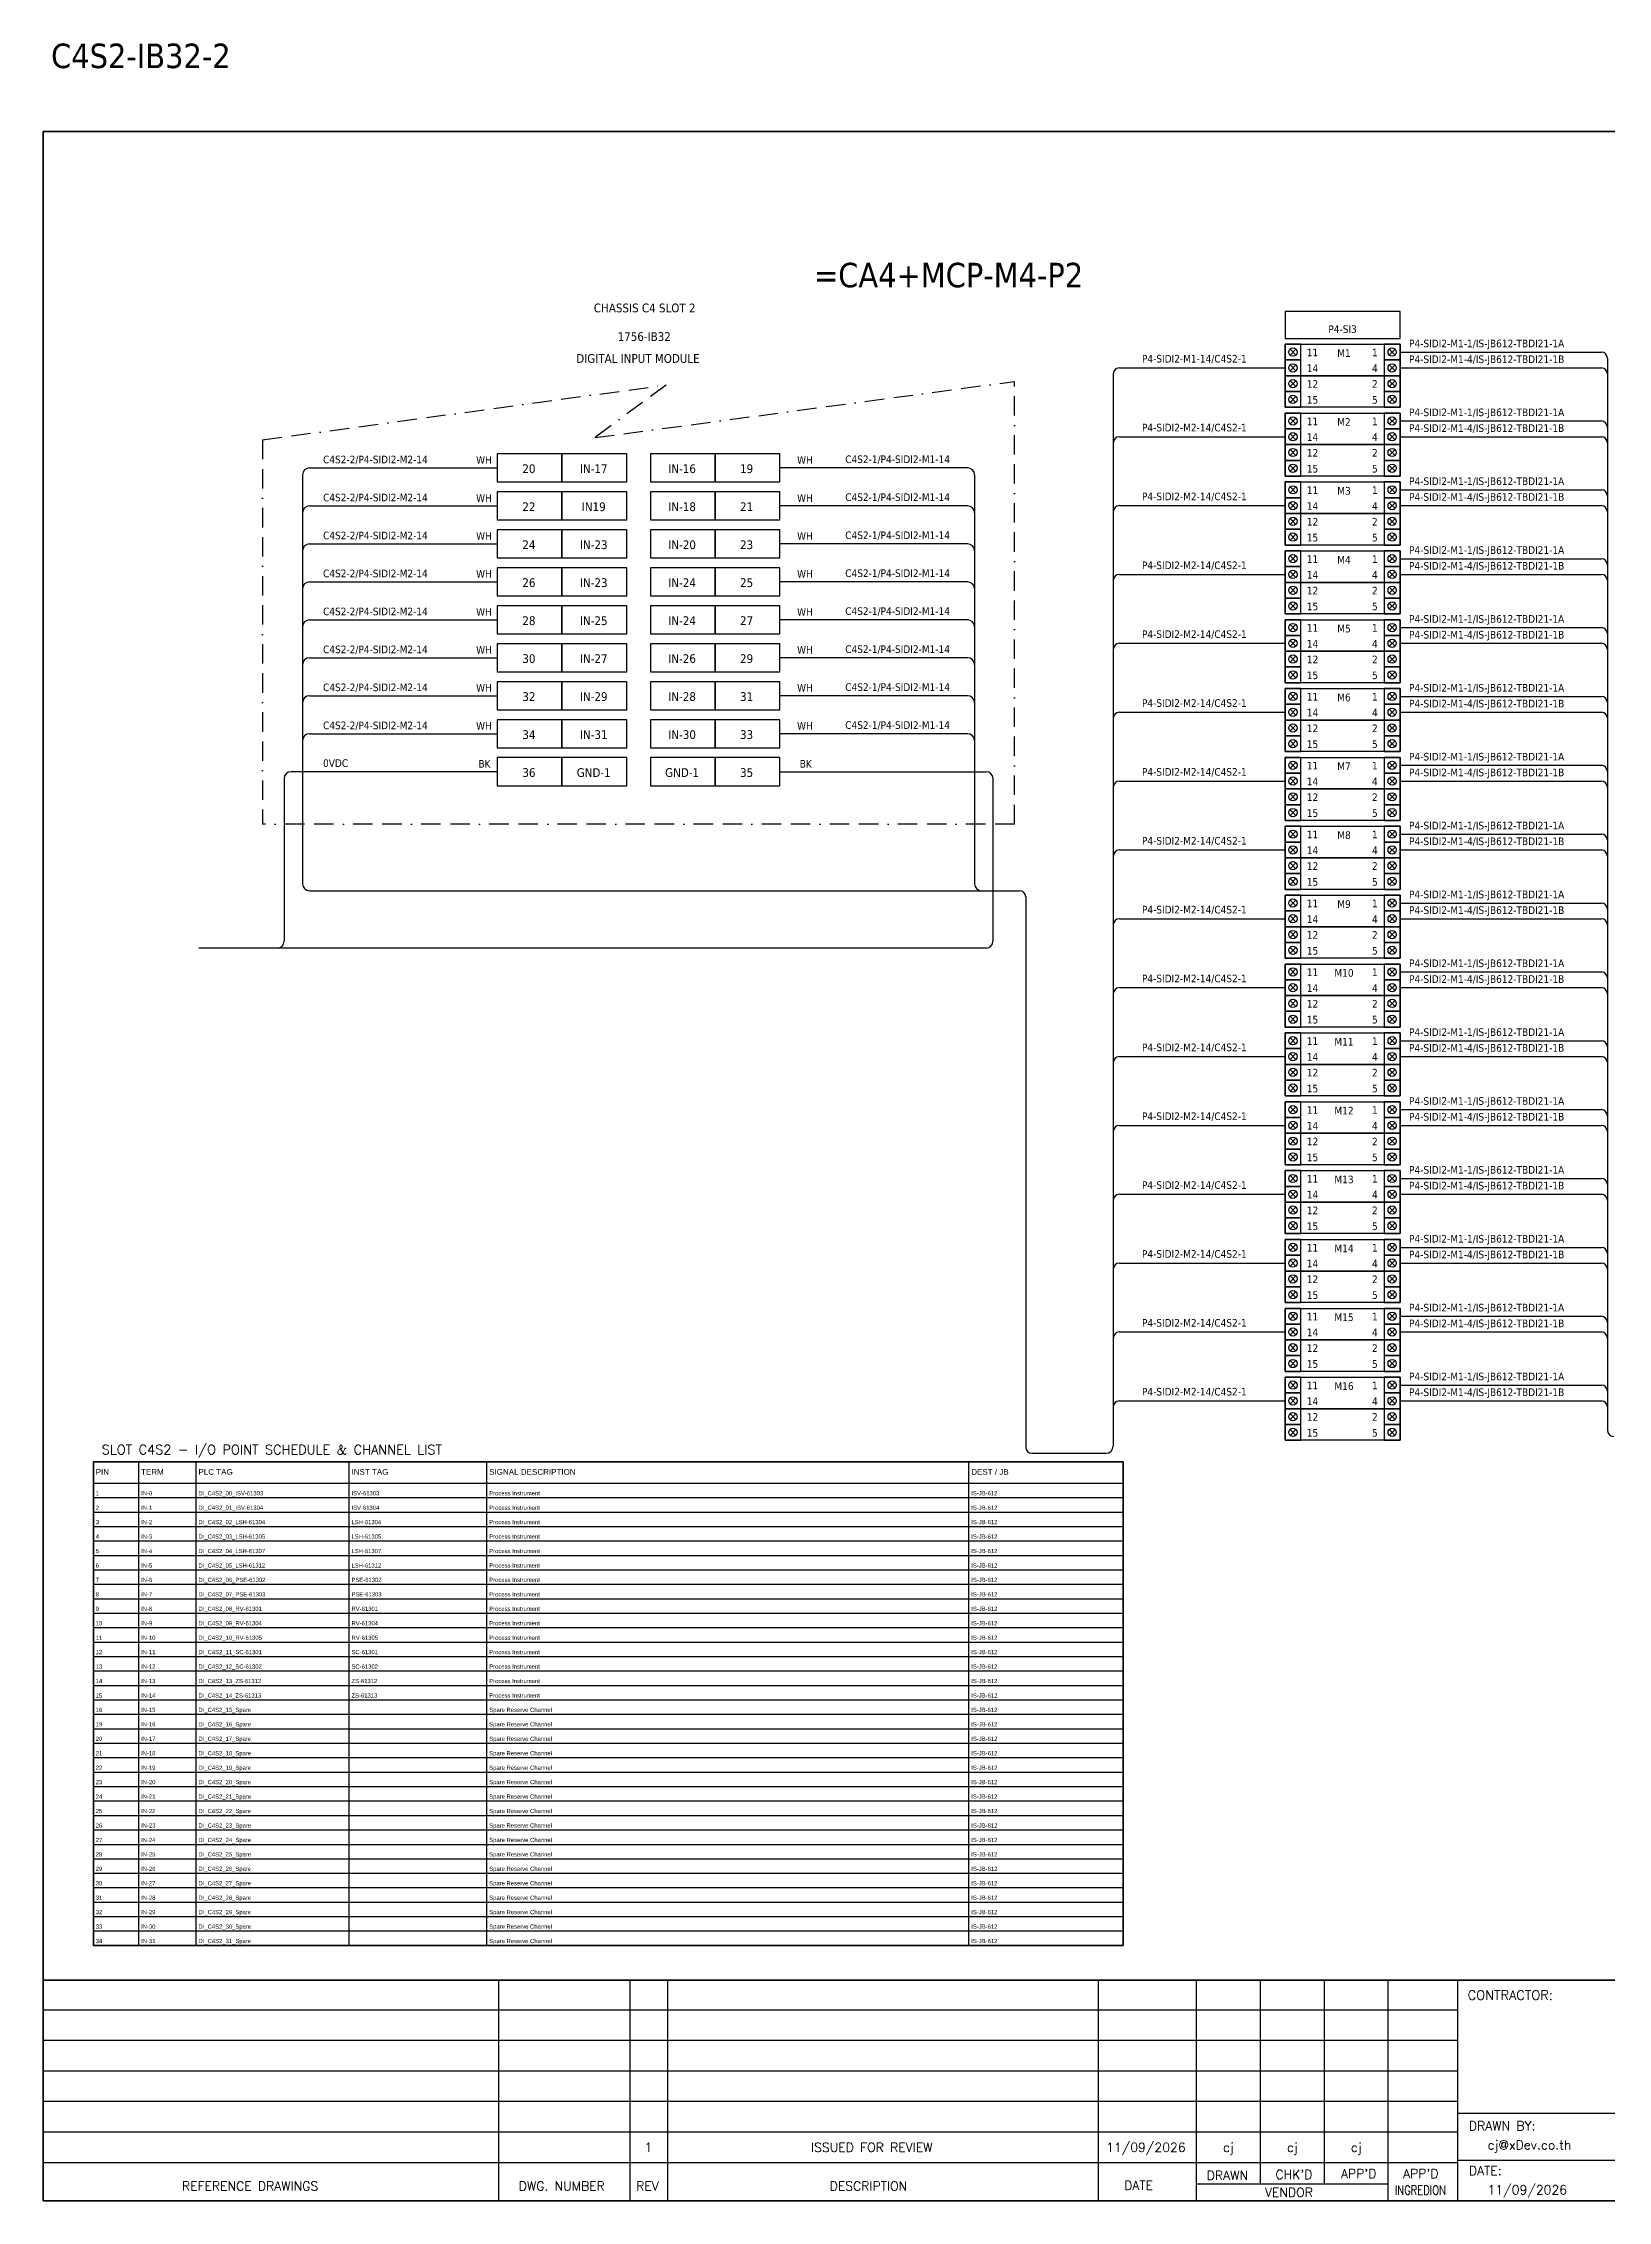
# Model space of a CAD drawing. Header units: millimetres. Extents: x 0 to 66793, y 0 to 2820.
# Drawn here: x 16773 to 18818, y 0 to 2820 of the extents above; entities that cross this region are included whole.
import ezdxf
from ezdxf.enums import TextEntityAlignment as Align

# ---------------------------------------------------------------- set-up
doc = ezdxf.new("R2010")
doc.units = ezdxf.units.MM
doc.linetypes.add('BORDERX2', pattern=[88.9, 25.4, -12.7, 25.4, -12.7, 0, -12.7])
for name, color, linetype in [('GT_1', 9, 'Continuous'), ('HELPPOINT', 7, 'Continuous'), ('MEMBER', 7, 'Continuous'), ('x01001-FrameArea', 2, 'BORDERX2')]:
    doc.layers.add(name, color=color, linetype=linetype)
for name, color, linetype, lineweight in [('IE-EQUIP', 253, 'Continuous', 25), ('IE-WIRE', 7, 'Continuous', 25), ('power', 7, 'Continuous', 25)]:
    doc.layers.add(name, color=color, linetype=linetype, lineweight=lineweight)
doc.styles.add('ROMANS', font='romans.shx', dxfattribs={"width": 0.85, "height": 25})
doc.styles.get("Standard").update_dxf_attribs({"font": 'arial.ttf'})
doc.styles.add('Tahoma', font='')
doc.styles.get('Tahoma').set_extended_font_data('Tahoma')

# ---------------------------------------------------------------- blocks, each defined once
blk = doc.blocks.new('IS_HiC2821-11')
at = {"color": 1, "ltscale": 25.4}
for p, q in [((14.1, -6.5), (6.5, -14.1)), ((6.5, -6.5), (14.1, -14.1)), ((14.1, -27.1), (6.5, -34.8)), ((6.5, -27.1), (14.1, -34.8)), ((136.2, -6.5), (143.9, -14.1)), ((143.9, -6.5), (136.2, -14.1)), ((136.2, -27.1), (143.9, -34.8)), ((143.9, -27.1), (136.2, -34.8)), ((14.1, -47.7), (6.5, -55.4)), ((6.5, -47.7), (14.1, -55.4)), ((136.2, -47.7), (143.9, -55.4)), ((143.9, -47.7), (136.2, -55.4)), ((14.1, -68.3), (6.5, -76)), ((6.5, -68.3), (14.1, -76)), ((136.2, -68.3), (143.9, -76)), ((143.9, -68.3), (136.2, -76))]:
    blk.add_line(p, q, dxfattribs=at)
for points in [[(0, -20.6), (20.6, -20.6), (20.6, 0), (0, 0)], [(129.7, -20.6), (150.3, -20.6), (150.3, 0), (129.7, 0)], [(0, -41.2), (20.6, -41.2), (20.6, -20.6), (0, -20.6)], [(129.7, -41.2), (150.3, -41.2), (150.3, -20.6), (129.7, -20.6)], [(0, -61.8), (20.6, -61.8), (20.6, -41.2), (0, -41.2)], [(129.7, -61.8), (150.3, -61.8), (150.3, -41.2), (129.7, -41.2)], [(0, -82.4), (20.6, -82.4), (20.6, -61.8), (0, -61.8)], [(129.7, -82.4), (150.3, -82.4), (150.3, -61.8), (129.7, -61.8)]]:
    blk.add_lwpolyline(points, close=True, dxfattribs=at)
for points in [[(0, 0), (150.3, 0), (150.3, -41.2), (0, -41.2)], [(0, -41.2), (150.3, -41.2), (150.3, -82.4), (0, -82.4)]]:
    blk.add_lwpolyline(points, close=True)
for centre in [(10.3, -10.3), (10.3, -30.9), (140, -10.3), (140, -30.9), (10.3, -51.5), (140, -51.5), (10.3, -72.1), (140, -72.1)]:
    blk.add_circle(centre, 5.42, dxfattribs=at)
at = {"layer": 'power', "color": 7, "style": 'Tahoma'}
for s, p in [('11', (35.9, -10.8)), ('14', (35.9, -31.4)), ('4', (117.4, -31.4)), ('1', (117.4, -10.8)), ('12', (35.9, -52)), ('2', (117.4, -52)), ('15', (35.9, -72.7)), ('5', (117.4, -72.7))]:
    blk.add_text(s, height=9.97, dxfattribs=at).set_placement(p, align=Align.MIDDLE_CENTER)

msp = doc.modelspace()

# ---------------------------------------------------------------- linework, layer by layer
at = {"color": 7}
for p, q in [((16898.2, 333.8), (16898.2, 965.9)), ((16973.2, 333.8), (16973.2, 965.9)), ((17173.2, 333.8), (17173.2, 965.9)), ((17353.2, 333.8), (17353.2, 965.9)), ((17983.2, 333.8), (17983.2, 965.9)), ((16838.9, 937.9), (18184.7, 937.9))]:
    msp.add_line(p, q, dxfattribs=at)
at = {"color": 8}
for p, q in [((16838.9, 919), (18184.7, 919)), ((16838.9, 900.1), (18184.7, 900.1)), ((16838.9, 881.3), (18184.7, 881.3)), ((16838.9, 862.4), (18184.7, 862.4)), ((16838.9, 843.5), (18184.7, 843.5)), ((16838.9, 824.6), (18184.7, 824.6)), ((16838.9, 805.8), (18184.7, 805.8)), ((16838.9, 786.9), (18184.7, 786.9)), ((16838.9, 768), (18184.7, 768)), ((16838.9, 749.1), (18184.7, 749.1)), ((16838.9, 730.2), (18184.7, 730.2)), ((16838.9, 711.4), (18184.7, 711.4)), ((16838.9, 692.5), (18184.7, 692.5)), ((16838.9, 673.6), (18184.7, 673.6)), ((16838.9, 654.7), (18184.7, 654.7)), ((16838.9, 635.9), (18184.7, 635.9)), ((16838.9, 617), (18184.7, 617)), ((16838.9, 598.1), (18184.7, 598.1)), ((16838.9, 579.2), (18184.7, 579.2)), ((16838.9, 560.3), (18184.7, 560.3)), ((16838.9, 541.5), (18184.7, 541.5)), ((16838.9, 522.6), (18184.7, 522.6)), ((16838.9, 503.7), (18184.7, 503.7)), ((16838.9, 484.8), (18184.7, 484.8)), ((16838.9, 465.9), (18184.7, 465.9)), ((16838.9, 447.1), (18184.7, 447.1)), ((16838.9, 428.2), (18184.7, 428.2)), ((16838.9, 409.3), (18184.7, 409.3)), ((16838.9, 390.4), (18184.7, 390.4)), ((16838.9, 371.6), (18184.7, 371.6)), ((16838.9, 352.7), (18184.7, 352.7))]:
    msp.add_line(p, q, dxfattribs=at)
at = {"color": 4, "ltscale": 25.4}
msp.add_lwpolyline([(18396.3, 2434), (18546.6, 2434), (18546.6, 2469.2), (18396.3, 2469.2)], close=True, dxfattribs=at)
msp.add_lwpolyline([(16838.9, 965.9), (18184.7, 965.9), (18184.7, 333.8), (16838.9, 333.8)], close=True)
at = {"color": 7}
msp.add_lwpolyline([(16838.9, 333.8), (18184.7, 333.8), (18184.7, 965.9), (16838.9, 965.9), (16838.9, 333.8)], dxfattribs=at)
at = {"layer": 'GT_1', "color": 4}
for p, q in [((17368.6, 0), (17368.6, 288.2)), ((17540.5, 0), (17540.5, 288.2)), ((17589.6, 0), (17589.6, 288.2)), ((18152.3, 0), (18152.3, 288.2)), ((18280.6, 0), (18280.6, 288.2)), ((18364.2, 21.8), (18364.2, 288.2)), ((18447.7, 21.8), (18447.7, 288.2)), ((18531, 0), (18531, 288.2)), ((18622, 0), (18622, 288.2)), ((18622, 249.3), (16773.2, 249.3)), ((18622, 209.5), (16773.2, 209.5)), ((18622, 169.6), (16773.2, 169.6)), ((18622, 129.7), (16773.2, 129.7)), ((19409, 114.3), (18622, 114.3)), ((18622, 89.7), (16773.2, 89.7)), ((18621.9, 49.8), (16773.2, 49.8)), ((19409, 52.9), (18622, 52.9)), ((18531, 21.8), (18280.6, 21.8))]:
    msp.add_line(p, q, dxfattribs=at)
at = {"layer": 'HELPPOINT', "color": 4, "lineweight": 35}
for p, q in [((16773.2, 0), (16773.2, 2704.2)), ((16773.2, 2704.2), (20666.5, 2704.2)), ((16773.2, 0), (16773.2, 2704.2)), ((16773.2, 2704.2), (20666.5, 2704.2)), ((20666.5, 0), (16773.2, 0)), ((20666.5, 0), (16773.2, 0))]:
    msp.add_line(p, q, dxfattribs=at)
at = {"layer": 'IE-EQUIP', "linetype": 'Continuous', "ltscale": 25.4}
for points in [[(17366.6, 2246.5), (17451.3, 2246.5), (17451.3, 2283.2), (17366.6, 2283.2)], [(17451.3, 2246.5), (17535.9, 2246.5), (17535.9, 2283.2), (17451.3, 2283.2)], [(17566.8, 2246.5), (17651.4, 2246.5), (17651.4, 2283.2), (17566.8, 2283.2)], [(17651.4, 2246.5), (17736.1, 2246.5), (17736.1, 2283.2), (17651.4, 2283.2)], [(17366.6, 2196.8), (17451.3, 2196.8), (17451.3, 2233.5), (17366.6, 2233.5)], [(17451.3, 2196.8), (17535.9, 2196.8), (17535.9, 2233.5), (17451.3, 2233.5)], [(17566.8, 2196.8), (17651.4, 2196.8), (17651.4, 2233.5), (17566.8, 2233.5)], [(17651.4, 2196.8), (17736.1, 2196.8), (17736.1, 2233.5), (17651.4, 2233.5)], [(17366.6, 2147.2), (17451.3, 2147.2), (17451.3, 2183.9), (17366.6, 2183.9)], [(17451.3, 2147.2), (17535.9, 2147.2), (17535.9, 2183.9), (17451.3, 2183.9)], [(17566.8, 2147.2), (17651.4, 2147.2), (17651.4, 2183.9), (17566.8, 2183.9)], [(17651.4, 2147.2), (17736.1, 2147.2), (17736.1, 2183.9), (17651.4, 2183.9)], [(17366.6, 2097.6), (17451.3, 2097.6), (17451.3, 2134.3), (17366.6, 2134.3)], [(17451.3, 2097.6), (17535.9, 2097.6), (17535.9, 2134.3), (17451.3, 2134.3)], [(17566.8, 2097.6), (17651.4, 2097.6), (17651.4, 2134.3), (17566.8, 2134.3)], [(17651.4, 2097.6), (17736.1, 2097.6), (17736.1, 2134.3), (17651.4, 2134.3)], [(17366.6, 2047.9), (17451.3, 2047.9), (17451.3, 2084.6), (17366.6, 2084.6)], [(17451.3, 2047.9), (17535.9, 2047.9), (17535.9, 2084.6), (17451.3, 2084.6)], [(17566.8, 2047.9), (17651.4, 2047.9), (17651.4, 2084.6), (17566.8, 2084.6)], [(17651.4, 2047.9), (17736.1, 2047.9), (17736.1, 2084.6), (17651.4, 2084.6)], [(17366.6, 1998.3), (17451.3, 1998.3), (17451.3, 2035), (17366.6, 2035)], [(17451.3, 1998.3), (17535.9, 1998.3), (17535.9, 2035), (17451.3, 2035)], [(17566.8, 1998.3), (17651.4, 1998.3), (17651.4, 2035), (17566.8, 2035)], [(17651.4, 1998.3), (17736.1, 1998.3), (17736.1, 2035), (17651.4, 2035)], [(17366.6, 1948.7), (17451.3, 1948.7), (17451.3, 1985.4), (17366.6, 1985.4)], [(17451.3, 1948.7), (17535.9, 1948.7), (17535.9, 1985.4), (17451.3, 1985.4)], [(17566.8, 1948.7), (17651.4, 1948.7), (17651.4, 1985.4), (17566.8, 1985.4)], [(17651.4, 1948.7), (17736.1, 1948.7), (17736.1, 1985.4), (17651.4, 1985.4)], [(17366.6, 1899), (17451.3, 1899), (17451.3, 1935.7), (17366.6, 1935.7)], [(17451.3, 1899), (17535.9, 1899), (17535.9, 1935.7), (17451.3, 1935.7)], [(17566.8, 1899), (17651.4, 1899), (17651.4, 1935.7), (17566.8, 1935.7)], [(17651.4, 1899), (17736.1, 1899), (17736.1, 1935.7), (17651.4, 1935.7)], [(17366.6, 1849.4), (17451.3, 1849.4), (17451.3, 1886.1), (17366.6, 1886.1)], [(17451.3, 1849.4), (17535.9, 1849.4), (17535.9, 1886.1), (17451.3, 1886.1)], [(17566.8, 1849.4), (17651.4, 1849.4), (17651.4, 1886.1), (17566.8, 1886.1)], [(17651.4, 1849.4), (17736.1, 1849.4), (17736.1, 1886.1), (17651.4, 1886.1)]]:
    msp.add_lwpolyline(points, close=True, dxfattribs=at)
at = {"layer": 'IE-WIRE', "color": 4}
for p, q in [((18546.6, 2416.1), (18809.7, 2416.1)), ((18179.8, 2395.5), (18396.3, 2395.5)), ((18546.6, 2395.5), (18809.7, 2395.5)), ((18546.6, 2326.1), (18809.7, 2326.1)), ((18179.8, 2305.5), (18396.3, 2305.5)), ((18546.6, 2305.5), (18809.7, 2305.5)), ((18546.6, 2236.1), (18809.7, 2236.1)), ((18179.8, 2215.5), (18396.3, 2215.5)), ((18546.6, 2215.5), (18809.7, 2215.5)), ((18546.6, 2146.1), (18809.7, 2146.1)), ((18179.8, 2125.5), (18396.3, 2125.5)), ((18546.6, 2125.5), (18809.7, 2125.5)), ((18179.8, 2035.5), (18396.3, 2035.5)), ((18546.6, 2056.1), (18809.7, 2056.1)), ((18546.6, 2035.5), (18809.7, 2035.5)), ((18546.6, 1966.1), (18809.7, 1966.1)), ((18179.8, 1945.5), (18396.3, 1945.5)), ((18546.6, 1945.5), (18809.7, 1945.5)), ((18546.6, 1876.1), (18809.7, 1876.1)), ((18179.8, 1855.5), (18396.3, 1855.5)), ((18546.6, 1855.5), (18809.7, 1855.5)), ((18546.6, 1786.1), (18809.7, 1786.1)), ((18179.8, 1765.5), (18396.3, 1765.5)), ((18546.6, 1765.5), (18809.7, 1765.5)), ((17121.3, 1712.2), (18049.4, 1712.2)), ((18546.6, 1696.1), (18809.7, 1696.1)), ((18179.8, 1675.5), (18396.3, 1675.5)), ((18546.6, 1675.5), (18809.7, 1675.5)), ((18179.8, 1585.5), (18396.3, 1585.5)), ((18546.6, 1606.1), (18809.7, 1606.1)), ((18546.6, 1585.5), (18809.7, 1585.5)), ((18179.8, 1495.5), (18396.3, 1495.5)), ((18546.6, 1516.1), (18809.7, 1516.1)), ((18546.6, 1495.5), (18809.7, 1495.5)), ((18546.6, 1426.1), (18809.7, 1426.1)), ((18179.8, 1405.5), (18396.3, 1405.5)), ((18546.6, 1405.5), (18809.7, 1405.5)), ((18546.6, 1336.1), (18809.7, 1336.1)), ((18179.8, 1315.5), (18396.3, 1315.5)), ((18546.6, 1315.5), (18809.7, 1315.5)), ((18546.6, 1246.1), (18809.7, 1246.1)), ((18179.8, 1225.5), (18396.3, 1225.5)), ((18546.6, 1225.5), (18809.7, 1225.5)), ((18179.8, 1135.5), (18396.3, 1135.5)), ((18546.6, 1156.1), (18809.7, 1156.1)), ((18546.6, 1135.5), (18809.7, 1135.5)), ((18179.8, 1045.5), (18396.3, 1045.5)), ((18546.6, 1066.1), (18809.7, 1066.1)), ((18546.6, 1045.5), (18809.7, 1045.5)), ((18065.4, 977), (18162.6, 977))]:
    msp.add_line(p, q, dxfattribs=at)
at = {"layer": 'IE-WIRE', "color": 4, "ltscale": 25.4}
for p, q in [((18817.7, 2408.1), (18817.7, 1007.1)), ((18171.8, 2387.5), (18171.8, 986.2)), ((17121.4, 2264.8), (17366.6, 2264.8)), ((17981.4, 2264.8), (17736.1, 2264.8)), ((17112.2, 2255.6), (17112.2, 1729.5)), ((17990.5, 2255.6), (17990.5, 1791.8)), ((17121.4, 2215.2), (17366.6, 2215.2)), ((17981.4, 2215.2), (17736.1, 2215.2)), ((17121.4, 2165.5), (17366.6, 2165.5)), ((17981.4, 2165.5), (17736.1, 2165.5)), ((17121.4, 2115.9), (17366.6, 2115.9)), ((17981.4, 2115.9), (17736.1, 2115.9)), ((17121.4, 2066.3), (17366.6, 2066.3)), ((17981.4, 2066.3), (17736.1, 2066.3)), ((17121.4, 2016.6), (17366.6, 2016.6)), ((17981.4, 2016.6), (17736.1, 2016.6)), ((17121.4, 1967), (17366.6, 1967)), ((17981.4, 1967), (17736.1, 1967)), ((17121.4, 1917.4), (17366.6, 1917.4)), ((17981.4, 1917.4), (17736.1, 1917.4)), ((17112.2, 1791.8), (17112.2, 1721.4)), ((17990.5, 1791.8), (17990.5, 1721.4)), ((18057.4, 1704.2), (18057.4, 985))]:
    msp.add_line(p, q, dxfattribs=at)
at = {"layer": 'IE-WIRE', "color": 7, "ltscale": 25.4}
for p, q in [((17366.6, 1867.7), (17097.2, 1867.7)), ((17736.1, 1867.7), (18005.5, 1867.7)), ((17088.1, 1858.6), (17088.1, 1726.3)), ((18014.6, 1858.6), (18014.6, 1712.2)), ((17088.1, 1791.8), (17088.1, 1646.2)), ((18014.6, 1712.2), (18014.6, 1646.2)), ((18005.6, 1637.2), (16976.6, 1637.2))]:
    msp.add_line(p, q, dxfattribs=at)
at = {"layer": 'IE-WIRE', "color": 4, "ltscale": 25.4}
for centre, radius, start, end in [((18809.7, 2408.1), 8, 0, 90), ((18809.7, 2387.5), 8, 0, 90), ((18809.7, 2318.1), 8, 0, 90), ((18809.7, 2297.5), 8, 0, 90), ((17121.4, 2255.6), 9.17, 90, 180), ((17981.4, 2255.6), 9.17, 0, 90), ((18809.7, 2228.1), 8, 0, 90), ((17121.4, 2206), 9.17, 90, 180), ((17981.4, 2206), 9.17, 0, 90), ((18809.7, 2207.5), 8, 0, 90), ((17121.4, 2156.4), 9.17, 90, 180), ((17981.4, 2156.4), 9.17, 0, 90), ((18809.7, 2138.1), 8, 0, 90), ((17121.4, 2106.7), 9.17, 90, 180), ((17981.4, 2106.7), 9.17, 0, 90), ((18809.7, 2117.5), 8, 0, 90), ((17121.4, 2057.1), 9.17, 90, 180), ((17981.4, 2057.1), 9.17, 0, 90), ((18809.7, 2048.1), 8, 0, 90), ((18809.7, 2027.5), 8, 0, 90), ((17121.4, 2007.5), 9.17, 90, 180), ((17981.4, 2007.5), 9.17, 0, 90), ((17121.4, 1957.8), 9.17, 90, 180), ((17981.4, 1957.8), 9.17, 0, 90), ((18809.7, 1958.1), 8, 0, 90), ((18809.7, 1937.5), 8, 0, 90), ((17121.4, 1908.2), 9.17, 90, 180), ((17981.4, 1908.2), 9.17, 0, 90), ((18809.7, 1868.1), 8, 0, 90), ((18809.7, 1847.5), 8, 0, 90), ((18809.7, 1778.1), 8, 0, 90), ((18809.7, 1757.5), 8, 0, 90), ((18049.4, 1704.2), 8, 0, 90), ((18809.7, 1688.1), 8, 0, 90), ((18809.7, 1667.5), 8, 0, 90), ((18809.7, 1598.1), 8, 0, 90), ((18809.7, 1577.5), 8, 0, 90), ((18809.7, 1508.1), 8, 0, 90), ((18809.7, 1487.5), 8, 0, 90), ((18809.7, 1418.1), 8, 0, 90), ((18809.7, 1397.5), 8, 0, 90), ((18809.7, 1328.1), 8, 0, 90), ((18809.7, 1307.5), 8, 0, 90), ((18809.7, 1238.1), 8, 0, 90), ((18809.7, 1217.5), 8, 0, 90), ((18809.7, 1148.1), 8, 0, 90), ((18809.7, 1127.5), 8, 0, 90), ((18809.7, 1058.1), 8, 0, 90), ((18809.7, 1037.5), 8, 0, 90)]:
    msp.add_arc(centre, radius, start, end, dxfattribs=at)
at = {"layer": 'IE-WIRE', "color": 4}
for centre, radius, start, end in [((18179.8, 2387.5), 8, 90, 180), ((18179.8, 2297.5), 8, 90, 180), ((18179.8, 2207.5), 8, 90, 180), ((18179.8, 2117.5), 8, 90, 180), ((18179.8, 2027.5), 8, 90, 180), ((18179.8, 1937.5), 8, 90, 180), ((18179.8, 1847.5), 8, 90, 180), ((18179.8, 1757.5), 8, 90, 180), ((17121.3, 1721.4), 9.14, 180, 270), ((17999.7, 1721.4), 9.14, 180, 270), ((18179.8, 1667.5), 8, 90, 180), ((18179.8, 1577.5), 8, 90, 180), ((18179.8, 1487.5), 8, 90, 180), ((18179.8, 1397.5), 8, 90, 180), ((18179.8, 1307.5), 8, 90, 180), ((18179.8, 1217.5), 8, 90, 180), ((18179.8, 1127.5), 8, 90, 180), ((18179.8, 1037.5), 8, 90, 180), ((18825.7, 1007.1), 8, 180, 270), ((18065.4, 985), 8, 180, 270), ((18162.6, 986.2), 9.14, 270, 0)]:
    msp.add_arc(centre, radius, start, end, dxfattribs=at)
at = {"layer": 'IE-WIRE', "color": 7, "ltscale": 25.4}
for centre, radius, start, end in [((17097.2, 1858.6), 9.14, 90, 180), ((18005.5, 1858.6), 9.14, 0, 90), ((17079.1, 1646.2), 8.96, 270, 0), ((18005.6, 1646.2), 8.96, 270, 0), ((18005.6, 1646.2), 8.96, 270, 0)]:
    msp.add_arc(centre, radius, start, end, dxfattribs=at)
at = {"layer": 'MEMBER', "color": 4, "lineweight": 35}
msp.add_line((16773.2, 288.2), (20666.5, 288.2), dxfattribs=at)
msp.add_line((16773.2, 288.2), (20666.5, 288.2), dxfattribs=at)
at = {"layer": 'x01001-FrameArea'}
for p, q in [((17059.9, 2301.4), (17587.3, 2373.1)), ((17494.2, 2304.3), (18042.8, 2377.8)), ((17587.3, 2373.1), (17494.2, 2304.3)), ((18042.8, 1799.2), (18042.8, 2377.8)), ((17059.9, 2301.4), (17059.9, 1799.2)), ((18042.8, 1799.2), (17059.9, 1799.2))]:
    msp.add_line(p, q, dxfattribs=at)

# ---------------------------------------------------------------- block references
for p in [(18396.3, 2426.4), (18396.3, 2336.4), (18396.3, 2246.4), (18396.3, 2156.4), (18396.3, 2066.4), (18396.3, 1976.4), (18396.3, 1886.4), (18396.3, 1796.4), (18396.3, 1706.4), (18396.3, 1616.4), (18396.3, 1526.4), (18396.3, 1436.4), (18396.3, 1346.4), (18396.3, 1256.4), (18396.3, 1166.4), (18396.3, 1076.4)]:
    msp.add_blockref('IS_HiC2821-11', p)

# ---------------------------------------------------------------- texts
at = {"color": 2, "style": 'Tahoma'}
msp.add_text('C4S2-IB32-2', height=32, dxfattribs=at).set_placement((16783.6, 2787.3))
for s, height, p in [('=CA4+MCP-M4-P2', 32, (17956.6, 2516.8)), ('CHASSIS C4 SLOT 2', 11.441, (17559.4, 2473.8)), ('1756-IB32', 11.44, (17558.8, 2436.4)), ('DIGITAL INPUT MODULE', 11.441, (17550.6, 2407.8)), ('20', 11.44, (17408.1, 2263.7)), ('IN-17', 11.44, (17492.8, 2263.7)), ('IN-16', 11.44, (17608.3, 2263.7)), ('19', 11.44, (17692.6, 2263.7)), ('22', 11.44, (17408.1, 2214)), ('IN19', 11.44, (17492.8, 2214)), ('IN-18', 11.44, (17608.3, 2214)), ('21', 11.44, (17692.6, 2214)), ('24', 11.44, (17408.1, 2164.4)), ('IN-23', 11.44, (17492.8, 2164.4)), ('IN-20', 11.44, (17608.3, 2164.4)), ('23', 11.44, (17692.6, 2164.4)), ('26', 11.44, (17408.1, 2114.8)), ('IN-23', 11.44, (17492.8, 2114.8)), ('IN-24', 11.44, (17608.3, 2114.8)), ('25', 11.44, (17692.6, 2114.8)), ('28', 11.44, (17408.1, 2065.1)), ('IN-25', 11.44, (17492.8, 2065.1)), ('IN-24', 11.44, (17608.3, 2065.1)), ('27', 11.44, (17692.6, 2065.1)), ('30', 11.44, (17408.1, 2015.5)), ('IN-27', 11.44, (17492.8, 2015.5)), ('IN-26', 11.44, (17608.3, 2015.5)), ('29', 11.44, (17692.6, 2015.5)), ('32', 11.44, (17408.1, 1965.9)), ('IN-29', 11.44, (17492.8, 1965.9)), ('IN-28', 11.44, (17608.3, 1965.9)), ('31', 11.44, (17692.6, 1965.9)), ('34', 11.44, (17408.1, 1916.2)), ('IN-31', 11.44, (17492.8, 1916.2)), ('IN-30', 11.44, (17608.3, 1916.2)), ('33', 11.44, (17692.6, 1916.2)), ('36', 11.44, (17408.1, 1866.6)), ('GND-1', 11.44, (17492.8, 1866.6)), ('GND-1', 11.44, (17608.3, 1866.6)), ('35', 11.44, (17692.6, 1866.6))]:
    msp.add_text(s, height=height, dxfattribs=at).set_placement(p, align=Align.MIDDLE_CENTER)
at = {"color": 4, "style": 'Tahoma'}
msp.add_text('P4-SI3', height=9.95, dxfattribs=at).set_placement((18471.5, 2446.1), align=Align.MIDDLE_CENTER)
for s, height, p in [('P4-SIDI2-M1-1/IS-JB612-TBDI21-1A', 9.949, (18558.4, 2422.4)), ('P4-SIDI2-M1-14/C4S2-1', 9.949, (18209.3, 2402.5)), ('P4-SIDI2-M1-4/IS-JB612-TBDI21-1B', 9.949, (18558.4, 2401.8)), ('P4-SIDI2-M1-1/IS-JB612-TBDI21-1A', 9.949, (18558.4, 2332.4)), ('P4-SIDI2-M2-14/C4S2-1', 9.949, (18209.3, 2312.5)), ('P4-SIDI2-M1-4/IS-JB612-TBDI21-1B', 9.949, (18558.4, 2311.8)), ('C4S2-2/P4-SIDI2-M2-14', 9.949, (17139, 2270.8)), ('WH', 9.95, (17339.1, 2270.1)), ('WH', 9.95, (17758.6, 2270.1)), ('C4S2-1/P4-SIDI2-M1-14', 9.949, (17821.5, 2271.1)), ('C4S2-2/P4-SIDI2-M2-14', 9.949, (17139, 2221.1)), ('WH', 9.95, (17339.1, 2220.4)), ('WH', 9.95, (17758.6, 2220.4)), ('C4S2-1/P4-SIDI2-M1-14', 9.949, (17821.5, 2221.5)), ('P4-SIDI2-M2-14/C4S2-1', 9.949, (18209.3, 2222.5)), ('P4-SIDI2-M1-1/IS-JB612-TBDI21-1A', 9.949, (18558.4, 2242.4)), ('P4-SIDI2-M1-4/IS-JB612-TBDI21-1B', 9.949, (18558.4, 2221.8)), ('C4S2-2/P4-SIDI2-M2-14', 9.949, (17139, 2171.5)), ('WH', 9.95, (17339.1, 2170.8)), ('WH', 9.95, (17758.6, 2170.8)), ('C4S2-1/P4-SIDI2-M1-14', 9.949, (17821.5, 2171.8)), ('P4-SIDI2-M1-1/IS-JB612-TBDI21-1A', 9.949, (18558.4, 2152.4)), ('C4S2-2/P4-SIDI2-M2-14', 9.949, (17139, 2121.9)), ('WH', 9.95, (17339.1, 2121.2)), ('WH', 9.95, (17758.6, 2121.2)), ('C4S2-1/P4-SIDI2-M1-14', 9.949, (17821.5, 2122.2)), ('P4-SIDI2-M2-14/C4S2-1', 9.949, (18209.3, 2132.5)), ('P4-SIDI2-M1-4/IS-JB612-TBDI21-1B', 9.949, (18558.4, 2131.8)), ('C4S2-2/P4-SIDI2-M2-14', 9.949, (17139, 2072.2)), ('WH', 9.95, (17339.1, 2071.5)), ('WH', 9.95, (17758.6, 2071.5)), ('C4S2-1/P4-SIDI2-M1-14', 9.949, (17821.5, 2072.6)), ('P4-SIDI2-M1-1/IS-JB612-TBDI21-1A', 9.949, (18558.4, 2062.4)), ('C4S2-2/P4-SIDI2-M2-14', 9.949, (17139, 2022.6)), ('WH', 9.95, (17339.1, 2021.9)), ('WH', 9.95, (17758.6, 2021.9)), ('C4S2-1/P4-SIDI2-M1-14', 9.949, (17821.5, 2022.9)), ('P4-SIDI2-M2-14/C4S2-1', 9.949, (18209.3, 2042.5)), ('P4-SIDI2-M1-4/IS-JB612-TBDI21-1B', 9.949, (18558.4, 2041.8)), ('C4S2-2/P4-SIDI2-M2-14', 9.949, (17139, 1973)), ('WH', 9.95, (17339.1, 1972.3)), ('WH', 9.95, (17758.6, 1972.3)), ('C4S2-1/P4-SIDI2-M1-14', 9.949, (17821.5, 1973.3)), ('P4-SIDI2-M1-1/IS-JB612-TBDI21-1A', 9.949, (18558.4, 1972.4)), ('P4-SIDI2-M2-14/C4S2-1', 9.949, (18209.3, 1952.5)), ('P4-SIDI2-M1-4/IS-JB612-TBDI21-1B', 9.949, (18558.4, 1951.8)), ('C4S2-2/P4-SIDI2-M2-14', 9.949, (17139, 1923.3)), ('WH', 9.95, (17339.1, 1922.6)), ('WH', 9.95, (17758.6, 1922.6)), ('C4S2-1/P4-SIDI2-M1-14', 9.949, (17821.5, 1923.7)), ('P4-SIDI2-M1-1/IS-JB612-TBDI21-1A', 9.949, (18558.4, 1882.4)), ('P4-SIDI2-M2-14/C4S2-1', 9.949, (18209.3, 1862.5)), ('P4-SIDI2-M1-4/IS-JB612-TBDI21-1B', 9.949, (18558.4, 1861.8)), ('P4-SIDI2-M2-14/C4S2-1', 9.949, (18209.3, 1772.5)), ('P4-SIDI2-M1-1/IS-JB612-TBDI21-1A', 9.949, (18558.4, 1792.4)), ('P4-SIDI2-M1-4/IS-JB612-TBDI21-1B', 9.949, (18558.4, 1771.8)), ('P4-SIDI2-M2-14/C4S2-1', 9.949, (18209.3, 1682.5)), ('P4-SIDI2-M1-1/IS-JB612-TBDI21-1A', 9.949, (18558.4, 1702.4)), ('P4-SIDI2-M1-4/IS-JB612-TBDI21-1B', 9.949, (18558.4, 1681.8)), ('P4-SIDI2-M1-1/IS-JB612-TBDI21-1A', 9.949, (18558.4, 1612.4)), ('P4-SIDI2-M2-14/C4S2-1', 9.949, (18209.3, 1592.5)), ('P4-SIDI2-M1-4/IS-JB612-TBDI21-1B', 9.949, (18558.4, 1591.8)), ('P4-SIDI2-M1-1/IS-JB612-TBDI21-1A', 9.949, (18558.4, 1522.4)), ('P4-SIDI2-M2-14/C4S2-1', 9.949, (18209.3, 1502.5)), ('P4-SIDI2-M1-4/IS-JB612-TBDI21-1B', 9.949, (18558.4, 1501.8)), ('P4-SIDI2-M1-1/IS-JB612-TBDI21-1A', 9.949, (18558.4, 1432.4)), ('P4-SIDI2-M2-14/C4S2-1', 9.949, (18209.3, 1412.5)), ('P4-SIDI2-M1-4/IS-JB612-TBDI21-1B', 9.949, (18558.4, 1411.8)), ('P4-SIDI2-M2-14/C4S2-1', 9.949, (18209.3, 1322.5)), ('P4-SIDI2-M1-1/IS-JB612-TBDI21-1A', 9.949, (18558.4, 1342.4)), ('P4-SIDI2-M1-4/IS-JB612-TBDI21-1B', 9.949, (18558.4, 1321.8)), ('P4-SIDI2-M2-14/C4S2-1', 9.949, (18209.3, 1232.5)), ('P4-SIDI2-M1-1/IS-JB612-TBDI21-1A', 9.949, (18558.4, 1252.4)), ('P4-SIDI2-M1-4/IS-JB612-TBDI21-1B', 9.949, (18558.4, 1231.8)), ('P4-SIDI2-M1-1/IS-JB612-TBDI21-1A', 9.949, (18558.4, 1162.4)), ('P4-SIDI2-M2-14/C4S2-1', 9.949, (18209.3, 1142.5)), ('P4-SIDI2-M1-4/IS-JB612-TBDI21-1B', 9.949, (18558.4, 1141.8)), ('P4-SIDI2-M1-1/IS-JB612-TBDI21-1A', 9.949, (18558.4, 1072.4)), ('P4-SIDI2-M2-14/C4S2-1', 9.949, (18209.3, 1052.5)), ('P4-SIDI2-M1-4/IS-JB612-TBDI21-1B', 9.949, (18558.4, 1051.8))]:
    msp.add_text(s, height=height, dxfattribs=at).set_placement(p)
at = {"color": 7, "style": 'Tahoma'}
for s, p in [('0VDC', (17139, 1874)), ('BK', (17342.1, 1873)), ('BK', (17762, 1873))]:
    msp.add_text(s, height=9.95, dxfattribs=at).set_placement(p)
at = {"color": 3}
for s, p in [('PIN', (16841.9, 948.9)), ('TERM', (16901.2, 948.9)), ('PLC TAG', (16976.2, 948.9)), ('INST TAG', (17176.2, 948.9)), ('SIGNAL DESCRIPTION', (17356.2, 948.9)), ('DEST / JB', (17986.2, 948.9))]:
    msp.add_text(s, height=7.5, dxfattribs=at).set_placement(p)
at = {"color": 7}
for s, p in [('2', (16841.9, 903.1)), ('1', (16841.9, 922)), ('IN-0', (16901.2, 922)), ('IN-1', (16901.2, 903.1)), ('DI_C4S2_00_ISV-61303', (16976.2, 922)), ('DI_C4S2_01_ISV-61304', (16976.2, 903.1)), ('ISV-61303', (17176.2, 922)), ('ISV-61304', (17176.2, 903.1)), ('Process Instrument', (17356.2, 922)), ('Process Instrument', (17356.2, 903.1)), ('IS-JB-612', (17986.2, 922)), ('IS-JB-612', (17986.2, 903.1)), ('3', (16841.9, 884.3)), ('IN-2', (16901.2, 884.3)), ('DI_C4S2_02_LSH-61304', (16976.2, 884.3)), ('LSH-61304', (17176.2, 884.3)), ('Process Instrument', (17356.2, 884.3)), ('IS-JB-612', (17986.2, 884.3)), ('4', (16841.9, 865.4)), ('5', (16841.9, 846.5)), ('IN-3', (16901.2, 865.4)), ('IN-4', (16901.2, 846.5)), ('DI_C4S2_03_LSH-61305', (16976.2, 865.4)), ('DI_C4S2_04_LSH-61307', (16976.2, 846.5)), ('LSH-61305', (17176.2, 865.4)), ('LSH-61307', (17176.2, 846.5)), ('Process Instrument', (17356.2, 865.4)), ('Process Instrument', (17356.2, 846.5)), ('IS-JB-612', (17986.2, 865.4)), ('IS-JB-612', (17986.2, 846.5)), ('6', (16841.9, 827.6)), ('IN-5', (16901.2, 827.6)), ('DI_C4S2_05_LSH-61312', (16976.2, 827.6)), ('LSH-61312', (17176.2, 827.6)), ('Process Instrument', (17356.2, 827.6)), ('IS-JB-612', (17986.2, 827.6)), ('8', (16841.9, 789.9)), ('7', (16841.9, 808.8)), ('IN-6', (16901.2, 808.8)), ('IN-7', (16901.2, 789.9)), ('DI_C4S2_06_PSE-61302', (16976.2, 808.8)), ('DI_C4S2_07_PSE-61303', (16976.2, 789.9)), ('PSE-61302', (17176.2, 808.8)), ('PSE-61303', (17176.2, 789.9)), ('Process Instrument', (17356.2, 808.8)), ('Process Instrument', (17356.2, 789.9)), ('IS-JB-612', (17986.2, 808.8)), ('IS-JB-612', (17986.2, 789.9)), ('9', (16841.9, 771)), ('IN-8', (16901.2, 771)), ('DI_C4S2_08_RV-61301', (16976.2, 771)), ('RV-61301', (17176.2, 771)), ('Process Instrument', (17356.2, 771)), ('IS-JB-612', (17986.2, 771)), ('10', (16841.9, 752.1)), ('11', (16841.9, 733.2)), ('IN-9', (16901.2, 752.1)), ('IN-10', (16901.2, 733.2)), ('DI_C4S2_09_RV-61304', (16976.2, 752.1)), ('DI_C4S2_10_RV-61305', (16976.2, 733.2)), ('RV-61304', (17176.2, 752.1)), ('RV-61305', (17176.2, 733.2)), ('Process Instrument', (17356.2, 752.1)), ('Process Instrument', (17356.2, 733.2)), ('IS-JB-612', (17986.2, 752.1)), ('IS-JB-612', (17986.2, 733.2)), ('12', (16841.9, 714.4)), ('IN-11', (16901.2, 714.4)), ('DI_C4S2_11_SC-61301', (16976.2, 714.4)), ('SC-61301', (17176.2, 714.4)), ('Process Instrument', (17356.2, 714.4)), ('IS-JB-612', (17986.2, 714.4)), ('13', (16841.9, 695.5)), ('14', (16841.9, 676.6)), ('IN-12', (16901.2, 695.5)), ('IN-13', (16901.2, 676.6)), ('DI_C4S2_12_SC-61302', (16976.2, 695.5)), ('DI_C4S2_13_ZS-61312', (16976.2, 676.6)), ('ZS-61312', (17176.2, 676.6)), ('SC-61302', (17176.2, 695.5)), ('Process Instrument', (17356.2, 695.5)), ('Process Instrument', (17356.2, 676.6)), ('IS-JB-612', (17986.2, 695.5)), ('IS-JB-612', (17986.2, 676.6)), ('15', (16841.9, 657.7)), ('IN-14', (16901.2, 657.7)), ('DI_C4S2_14_ZS-61313', (16976.2, 657.7)), ('ZS-61313', (17176.2, 657.7)), ('Process Instrument', (17356.2, 657.7)), ('IS-JB-612', (17986.2, 657.7)), ('16', (16841.9, 638.9)), ('19', (16841.9, 620)), ('IN-15', (16901.2, 638.9)), ('IN-16', (16901.2, 620)), ('DI_C4S2_15_Spare', (16976.2, 638.9)), ('DI_C4S2_16_Spare', (16976.2, 620)), ('Spare Reserve Channel', (17356.2, 638.9)), ('Spare Reserve Channel', (17356.2, 620)), ('IS-JB-612', (17986.2, 638.9)), ('IS-JB-612', (17986.2, 620)), ('20', (16841.9, 601.1)), ('IN-17', (16901.2, 601.1)), ('DI_C4S2_17_Spare', (16976.2, 601.1)), ('Spare Reserve Channel', (17356.2, 601.1)), ('IS-JB-612', (17986.2, 601.1)), ('21', (16841.9, 582.2)), ('22', (16841.9, 563.3)), ('IN-18', (16901.2, 582.2)), ('IN-19', (16901.2, 563.3)), ('DI_C4S2_18_Spare', (16976.2, 582.2)), ('DI_C4S2_19_Spare', (16976.2, 563.3)), ('Spare Reserve Channel', (17356.2, 582.2)), ('Spare Reserve Channel', (17356.2, 563.3)), ('IS-JB-612', (17986.2, 582.2)), ('IS-JB-612', (17986.2, 563.3)), ('23', (16841.9, 544.5)), ('IN-20', (16901.2, 544.5)), ('DI_C4S2_20_Spare', (16976.2, 544.5)), ('Spare Reserve Channel', (17356.2, 544.5)), ('IS-JB-612', (17986.2, 544.5)), ('24', (16841.9, 525.6)), ('25', (16841.9, 506.7)), ('IN-21', (16901.2, 525.6)), ('IN-22', (16901.2, 506.7)), ('DI_C4S2_21_Spare', (16976.2, 525.6)), ('DI_C4S2_22_Spare', (16976.2, 506.7)), ('Spare Reserve Channel', (17356.2, 525.6)), ('Spare Reserve Channel', (17356.2, 506.7)), ('IS-JB-612', (17986.2, 525.6)), ('IS-JB-612', (17986.2, 506.7)), ('26', (16841.9, 487.8)), ('IN-23', (16901.2, 487.8)), ('DI_C4S2_23_Spare', (16976.2, 487.8)), ('Spare Reserve Channel', (17356.2, 487.8)), ('IS-JB-612', (17986.2, 487.8)), ('27', (16841.9, 468.9)), ('28', (16841.9, 450.1)), ('IN-24', (16901.2, 468.9)), ('IN-25', (16901.2, 450.1)), ('DI_C4S2_24_Spare', (16976.2, 468.9)), ('DI_C4S2_25_Spare', (16976.2, 450.1)), ('Spare Reserve Channel', (17356.2, 468.9)), ('Spare Reserve Channel', (17356.2, 450.1)), ('IS-JB-612', (17986.2, 468.9)), ('IS-JB-612', (17986.2, 450.1)), ('29', (16841.9, 431.2)), ('IN-26', (16901.2, 431.2)), ('DI_C4S2_26_Spare', (16976.2, 431.2)), ('Spare Reserve Channel', (17356.2, 431.2)), ('IS-JB-612', (17986.2, 431.2)), ('30', (16841.9, 412.3)), ('31', (16841.9, 393.4)), ('IN-27', (16901.2, 412.3)), ('IN-28', (16901.2, 393.4)), ('DI_C4S2_27_Spare', (16976.2, 412.3)), ('DI_C4S2_28_Spare', (16976.2, 393.4)), ('Spare Reserve Channel', (17356.2, 412.3)), ('Spare Reserve Channel', (17356.2, 393.4)), ('IS-JB-612', (17986.2, 412.3)), ('IS-JB-612', (17986.2, 393.4)), ('32', (16841.9, 374.6)), ('IN-29', (16901.2, 374.6)), ('DI_C4S2_29_Spare', (16976.2, 374.6)), ('Spare Reserve Channel', (17356.2, 374.6)), ('IS-JB-612', (17986.2, 374.6)), ('33', (16841.9, 355.7)), ('34', (16841.9, 336.8)), ('IN-30', (16901.2, 355.7)), ('IN-31', (16901.2, 336.8)), ('DI_C4S2_30_Spare', (16976.2, 355.7)), ('DI_C4S2_31_Spare', (16976.2, 336.8)), ('Spare Reserve Channel', (17356.2, 355.7)), ('Spare Reserve Channel', (17356.2, 336.8)), ('IS-JB-612', (17986.2, 355.7)), ('IS-JB-612', (17986.2, 336.8))]:
    msp.add_text(s, height=5.5, dxfattribs=at).set_placement(p)
at = {"layer": 'MEMBER', "color": 4, "ltscale": 0.8, "style": 'ROMANS'}
for s, height, p in [('SLOT C4S2 - I/O POINT SCHEDULE & CHANNEL LIST', 12.35, (16849.8, 975.6)), ('CONTRACTOR:', 12.35, (18635.1, 262.7)), ('DRAWN BY:', 11.88, (18636.6, 92.1)), ('cj@xDev.co.th', 11.875, (18661, 67.2)), ('DRAWN', 11.88, (18294, 27.3)), ("CHK'D", 11.88, (18383.8, 28.5)), ("APP'D", 11.88, (18469.4, 29.7)), ("APP'D", 11.88, (18550.6, 29.7)), ('DATE:', 11.88, (18636.6, 33.6)), ('REFERENCE DRAWINGS', 11.875, (16954.6, 13.4)), ('DWG. NUMBER', 11.875, (17394.8, 13.4)), ('REV', 11.88, (17548.3, 13.4)), ('DESCRIPTION', 11.875, (17801.2, 13.4)), ('DATE', 11.88, (18186, 14.2)), ('VENDOR', 11.88, (18370.1, 5.1)), ('11/09/2026', 11.88, (18661, 8.5))]:
    msp.add_text(s, height=height, dxfattribs=at).set_placement(p)
for s, height, p in [('1', 11.9, (17564.1, 69.9)), ('ISSUED FOR REVIEW', 11.875, (17856.2, 69.9)), ('11/09/2026', 11.88, (18214.4, 69.9)), ('cj', 11.88, (18322.3, 69.9)), ('cj', 11.88, (18405.9, 69.9)), ('cj', 11.88, (18489.4, 69.9))]:
    msp.add_text(s, height=height, dxfattribs=at).set_placement(p, align=Align.MIDDLE_CENTER)
at = {"layer": 'MEMBER', "color": 4, "ltscale": 0.8, "style": 'ROMANS', "width": 0.8}
msp.add_text('INGREDION', height=11.88, dxfattribs=at).set_placement((18539.8, 8))
at = {"layer": 'power', "color": 7, "style": 'Tahoma'}
for s, p in [('M1', (18473.4, 2414.8)), ('M2', (18473.4, 2324.8)), ('M3', (18473.4, 2234.8)), ('M4', (18473.4, 2144.8)), ('M5', (18473.4, 2054.8)), ('M6', (18473.4, 1964.8)), ('M7', (18473.4, 1874.8)), ('M8', (18473.4, 1784.8)), ('M9', (18473.4, 1694.8)), ('M10', (18473.4, 1604.8)), ('M11', (18473.4, 1514.8)), ('M12', (18473.4, 1424.8)), ('M13', (18473.4, 1334.8)), ('M14', (18473.4, 1244.8)), ('M15', (18473.4, 1154.8)), ('M16', (18473.4, 1064.8))]:
    msp.add_text(s, height=9.97, dxfattribs=at).set_placement(p, align=Align.MIDDLE_CENTER)

doc.saveas('drawing.dxf')
